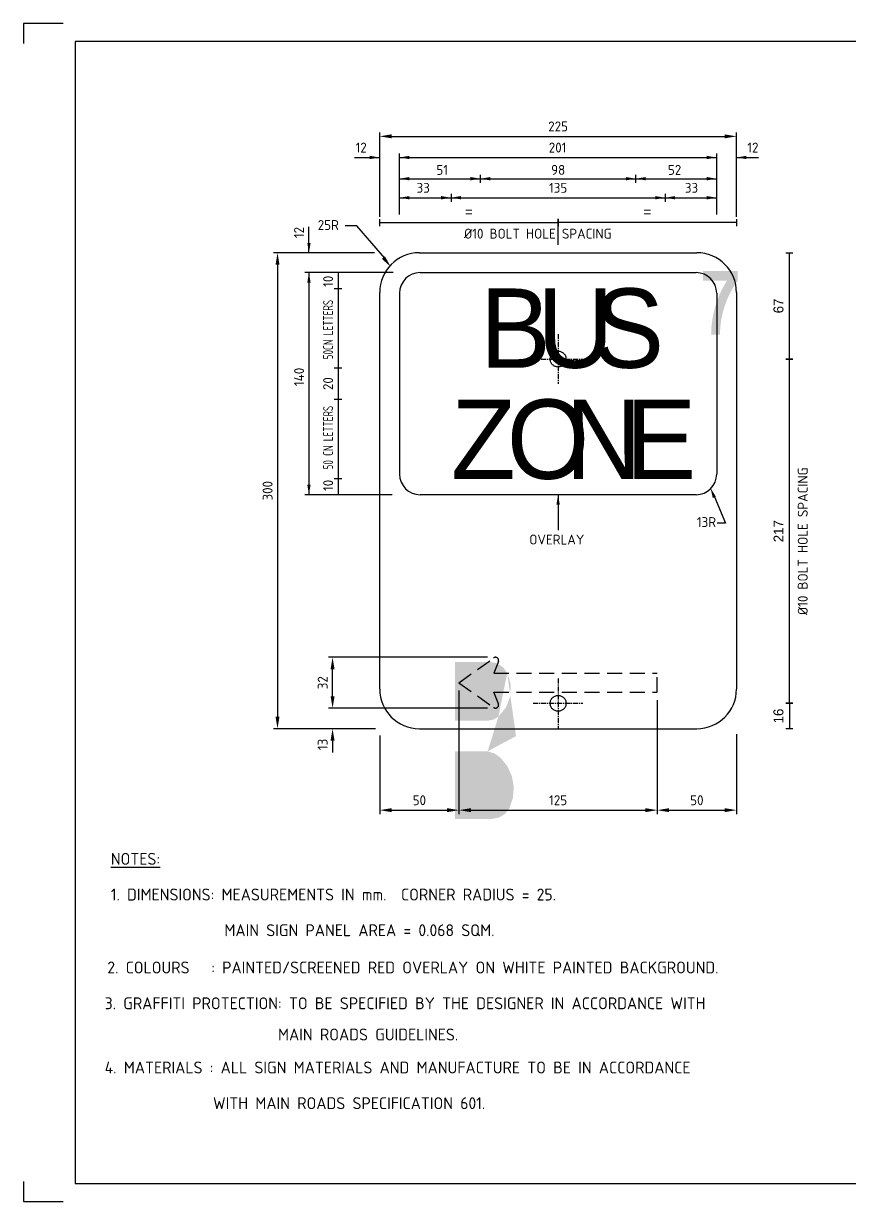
# Model space of a CAD drawing. Extents: x 0 to 1038, y -1303 to 297.
# Drawn here: x 0 to 208.3, y 0 to 297 of the extents above; entities that cross this region are included whole.
import ezdxf
from ezdxf.enums import TextEntityAlignment as Align

# ---------------------------------------------------------------- set-up
doc = ezdxf.new("R2010")
doc.units = 0
for name, pattern in [('CENTER', [2, 1.25, -0.25, 0.25, -0.25]), ('CENTERX2', [101.6, 63.5, -12.7, 12.7, -12.7]), ('HIDDEN', [9.525, 6.35, -3.175])]:
    doc.linetypes.add(name, pattern=pattern)
doc.layers.get('0').update_dxf_attribs({"linetype": 'CONTINUOUS'})
doc.layers.get('DEFPOINTS').update_dxf_attribs({"linetype": 'CONTINUOUS'})
for name, color, linetype in [('CENT25', 1, 'CENTER'), ('L25', 1, 'CONTINUOUS'), ('L35', 3, 'CONTINUOUS'), ('T25', 1, 'CONTINUOUS'), ('T35', 3, 'CONTINUOUS'), ('TBLK25', 1, 'CONTINUOUS'), ('TBLK35', 3, 'CONTINUOUS'), ('TBLK50', 7, 'CONTINUOUS'), ('YELLOW', 40, 'CONTINUOUS')]:
    doc.layers.add(name, color=color, linetype=linetype)
doc.styles.add('CSERIES', font='Cseries')
doc.styles.add('ISO', font='iso3098b.shx')
doc.dimstyles.new('4', dxfattribs={"dimtxt": 2.5, "dimasz": 0.2, "dimexe": 1.5, "dimexo": 2, "dimgap": 1.5, "dimtad": 1, "dimdec": 0, "dimlfac": 4, "dimrnd": 1, "dimdsep": 46, "dimlunit": 6, "dimtxsty": 'Standard', "dimblk": 'SGNDIM', "dimblk1": 'SGNDIM', "dimblk2": 'SGNDIM', "dimsah": 1, "dimcen": 2.5, "dimse1": 1, "dimse2": 1, "dimadec": 0, "dimazin": 0, "dimtfac": 1, "dimtdec": 4, "dimtix": 1, "dimtmove": 0, "dimatfit": 3, "dimldrblk": 'SGNDIM', "dimfxl": 0, "dimtolj": 1, "dimtzin": 0, "dimarcsym": 0})

# ---------------------------------------------------------------- blocks, each defined once
blk = doc.blocks.new('A3BBLK')
at = {"layer": 'TBLK25'}
for p, q in [((10, 297), (0, 297)), ((0, 297), (0, 292)), ((0, 5), (0, 0)), ((0, 0), (10, 0))]:
    blk.add_line(p, q, dxfattribs=at)
at = {"layer": 'TBLK50'}
for p, q in [((415.5, 292.5), (13, 292.5)), ((13, 292.5), (13, 4.5)), ((13, 4.5), (415.5, 4.5))]:
    blk.add_line(p, q, dxfattribs=at)
blk = doc.blocks.new('A3_IN_VTBLK')
blk.add_blockref('A3BBLK', (0, 0))
at = {"color": 4, "style": 'ISO'}
for tag, p in [('MR_DIRECTORATE', (387.63, 68.74)), ('STREET_NAME', (387.63, 62.22)), ('SUBURB_&_POSTCODE', (387.63, 59.22))]:
    blk.add_attdef(tag, text='', height=1.5, dxfattribs=at).set_placement(p, align=Align.CENTER)
at = {"color": 1, "style": 'ISO'}
blk.add_attdef('MR_BRANCH', text='', height=2, dxfattribs=at).set_placement((387.63, 65.34), align=Align.CENTER)
for tag, p in [('FILE_NUMBER', (374.52, 53.49)), ('DESIGNED_/_DRAWN', (374.52, 48.49)), ('VERIFIED', (374.52, 43.49)), ('APPROVED', (374.52, 38.49))]:
    blk.add_attdef(tag, p, '', height=2, dxfattribs=at)
at = {"layer": 'T25', "style": 'ISO'}
blk.add_attdef('LOCAL_AUTHORITY', (370.48, 16.73), '', height=1.25, dxfattribs=at)
at = {"layer": 'TBLK25', "style": 'ISO'}
for tag, p in [('ROAD_SECTION', (384.5, 29.16)), ('SLK', (384.5, 26.11)), ('CHAINAGE', (384.5, 19.21)), ('DRG_TYPE_03', (360.51, 11.5)), ('DRG_TYPE_02', (360.51, 8.36)), ('DRG_TYPE_01', (360.3, 5.42))]:
    blk.add_attdef(tag, text='', height=1.75, dxfattribs=at).set_placement(p, align=Align.CENTER)
at = {"layer": 'TBLK35', "style": 'ISO', "width": 0.9}
for tag, p in [('ROAD_PROJECT&NUMBER', (384.5, 32.23)), ('DRAWING_DESCRIPTION', (384.5, 22.29))]:
    blk.add_attdef(tag, text='', height=2.5, dxfattribs=at).set_placement(p, align=Align.CENTER)
at = {"layer": 'TBLK50', "style": 'ISO'}
blk.add_attdef('DRG_NUMBER', (372.72, 6.02), '', height=5, dxfattribs=at)
blk = doc.blocks.new('A25')
at = {"color": 1, "linetype": 'ByBlock'}
blk.add_solid([(2.5, 0.42), (2.5, -0.42), (0, 0)], dxfattribs=at)
blk = doc.blocks.new('SGNDIM')
for p, q in [((0, 0), (-1, 0)), ((0, 4.5), (0, -4.5))]:
    blk.add_line(p, q)
blk = doc.blocks.new('*D20')
at = {"color": 0, "linetype": 'ByBlock'}
blk.add_line((90.04, 246.8), (134.64, 246.8), dxfattribs=at)
at = {"layer": 'DEFPOINTS', "color": 0, "linetype": 'ByBlock'}
for p in [(134.84, 246.8), (89.84, 237.99), (134.84, 237.99)]:
    blk.add_point(p, dxfattribs=at)
at = {"color": 0, "linetype": 'ByBlock', "xscale": 0.2, "yscale": 0.2, "zscale": 0.2, "rotation": 180}
blk.add_blockref('SGNDIM', (89.84, 246.8), dxfattribs=at)
at = {"color": 0, "linetype": 'ByBlock', "xscale": 0.2, "yscale": 0.2, "zscale": 0.2}
blk.add_blockref('SGNDIM', (134.84, 246.8), dxfattribs=at)
at = {"color": 0, "linetype": 'ByBlock', "insert": (112.34, 249.55), "char_height": 2.5, "attachment_point": 5}
blk.add_mtext('\\A1;=', dxfattribs=at)
blk = doc.blocks.new('*D21')
at = {"color": 0, "linetype": 'ByBlock'}
blk.add_line((179.64, 246.8), (135.04, 246.8), dxfattribs=at)
at = {"layer": 'DEFPOINTS', "color": 0, "linetype": 'ByBlock'}
for p in [(134.84, 246.8), (134.84, 237.99), (179.84, 237.99)]:
    blk.add_point(p, dxfattribs=at)
at = {"color": 0, "linetype": 'ByBlock', "xscale": 0.2, "yscale": 0.2, "zscale": 0.2, "rotation": 180}
blk.add_blockref('SGNDIM', (134.84, 246.8), dxfattribs=at)
at = {"color": 0, "linetype": 'ByBlock', "xscale": 0.2, "yscale": 0.2, "zscale": 0.2}
blk.add_blockref('SGNDIM', (179.84, 246.8), dxfattribs=at)
at = {"color": 0, "linetype": 'ByBlock', "insert": (157.34, 249.55), "char_height": 2.5, "attachment_point": 5}
blk.add_mtext('\\A1;=', dxfattribs=at)
blk = doc.blocks.new('*D22')
at = {"color": 0, "linetype": 'ByBlock'}
blk.add_line((154.99, 212.6), (154.99, 239), dxfattribs=at)
at = {"layer": 'DEFPOINTS', "color": 0, "linetype": 'ByBlock'}
for p in [(134.84, 239.2), (154.99, 239.2), (134.84, 212.4)]:
    blk.add_point(p, dxfattribs=at)
at = {"color": 0, "linetype": 'ByBlock', "xscale": 0.2, "yscale": 0.2, "zscale": 0.2}
for p, rotation in [((154.99, 239.2), 90), ((154.99, 212.4), 270)]:
    blk.add_blockref('SGNDIM', p, dxfattribs=dict(at, rotation=rotation))
at = {"color": 0, "linetype": 'ByBlock', "insert": (152.24, 225.8), "char_height": 2.5, "attachment_point": 5, "rotation": 90}
blk.add_mtext('\\A1;67', dxfattribs=at)
blk = doc.blocks.new('*D23')
at = {"color": 0, "linetype": 'ByBlock'}
blk.add_line((193.19, 125.4), (193.19, 119.4), dxfattribs=at)
at = {"layer": 'DEFPOINTS', "color": 0, "linetype": 'ByBlock'}
for p in [(134.84, 125.6), (134.84, 119.2), (193.19, 119.2)]:
    blk.add_point(p, dxfattribs=at)
at = {"color": 0, "linetype": 'ByBlock', "xscale": 0.2, "yscale": 0.2, "zscale": 0.2}
for p, rotation in [((193.19, 125.6), 90), ((193.19, 119.2), 270)]:
    blk.add_blockref('SGNDIM', p, dxfattribs=dict(at, rotation=rotation))
at = {"color": 0, "linetype": 'ByBlock', "insert": (190.44, 122.4), "char_height": 2.5, "attachment_point": 5, "rotation": 90}
blk.add_mtext('\\A1;16', dxfattribs=at)
blk = doc.blocks.new('*D24')
at = {"color": 0, "linetype": 'ByBlock'}
blk.add_line((193.57, 125.8), (193.57, 212.2), dxfattribs=at)
at = {"layer": 'DEFPOINTS', "color": 0, "linetype": 'ByBlock'}
for p in [(134.84, 212.4), (193.57, 212.4), (134.84, 125.6)]:
    blk.add_point(p, dxfattribs=at)
at = {"color": 0, "linetype": 'ByBlock', "xscale": 0.2, "yscale": 0.2, "zscale": 0.2}
for p, rotation in [((193.57, 212.4), 90), ((193.57, 125.6), 270)]:
    blk.add_blockref('SGNDIM', p, dxfattribs=dict(at, rotation=rotation))
at = {"color": 0, "linetype": 'ByBlock', "insert": (190.82, 169), "char_height": 2.5, "attachment_point": 5, "rotation": 90}
blk.add_mtext('\\A1;217', dxfattribs=at)
blk = doc.blocks.new('CR')
at = {"layer": 'CENT25'}
for p, q in [((0, 6.25), (0, -6.25)), ((-6.25, 0), (6.25, 0))]:
    blk.add_line(p, q, dxfattribs=at)

msp = doc.modelspace()

# ---------------------------------------------------------------- hatches: boundary and pattern name
at = {"layer": 'TBLK25', "linetype": 'CENTERX2'}
h = msp.add_hatch(color=256, dxfattribs=at)
h.paths.add_polyline_path([(175.68, 218.57), (175.67, 218.57)], flags=16)
edge = h.paths.add_edge_path()
edge.add_line((175.69, 219.04), (175.68, 218.57))
edge.add_line((173.44, 218.57), (175.68, 218.57))
edge.add_line((173.44, 218.57), (173.45, 219.07))
edge.add_line((173.45, 219.07), (173.47, 219.56))
edge.add_line((173.47, 219.56), (173.49, 220.06))
edge.add_line((173.49, 220.06), (173.52, 220.55))
edge.add_line((173.52, 220.55), (173.57, 221.05))
edge.add_line((173.57, 221.05), (173.63, 221.53))
edge.add_line((173.63, 221.53), (173.69, 222.03))
edge.add_line((173.69, 222.03), (173.77, 222.52))
edge.add_line((173.77, 222.52), (173.85, 223))
edge.add_line((173.85, 223), (173.94, 223.49))
edge.add_line((173.94, 223.49), (174.05, 223.97))
edge.add_line((174.05, 223.97), (174.16, 224.46))
edge.add_line((174.16, 224.46), (174.28, 224.94))
edge.add_line((174.28, 224.94), (174.41, 225.42))
edge.add_line((174.41, 225.42), (174.55, 225.89))
edge.add_line((174.55, 225.89), (174.7, 226.37))
edge.add_line((174.7, 226.37), (174.85, 226.84))
edge.add_line((174.85, 226.84), (175.02, 227.3))
edge.add_line((175.02, 227.3), (175.2, 227.76))
edge.add_line((175.2, 227.76), (175.39, 228.22))
edge.add_line((175.39, 228.22), (175.57, 228.68))
edge.add_line((175.57, 228.68), (175.78, 229.13))
edge.add_line((175.78, 229.13), (175.99, 229.58))
edge.add_line((175.99, 229.58), (176.21, 230.03))
edge.add_line((176.21, 230.03), (176.44, 230.46))
edge.add_line((176.44, 230.46), (176.67, 230.9))
edge.add_line((176.67, 230.9), (176.92, 231.33))
edge.add_line((176.92, 231.33), (177.18, 231.75))
edge.add_line((177.18, 231.75), (177.44, 232.17))
edge.add_line((177.44, 232.17), (171.36, 232.17))
edge.add_line((171.36, 232.17), (171.36, 234.57))
edge.add_line((171.36, 234.57), (180.16, 234.57))
edge.add_line((180.16, 234.57), (180.16, 232.17))
edge.add_line((180.16, 232.17), (179.88, 231.79))
edge.add_line((179.88, 231.79), (179.62, 231.4))
edge.add_line((179.62, 231.4), (179.36, 231.01))
edge.add_line((179.36, 231.01), (179.11, 230.61))
edge.add_line((179.11, 230.61), (178.87, 230.21))
edge.add_line((178.87, 230.21), (178.64, 229.8))
edge.add_line((178.64, 229.8), (178.41, 229.39))
edge.add_line((178.41, 229.39), (178.2, 228.97))
edge.add_line((178.2, 228.97), (177.99, 228.55))
edge.add_line((177.99, 228.55), (177.79, 228.13))
edge.add_line((177.79, 228.13), (177.6, 227.7))
edge.add_line((177.6, 227.7), (177.42, 227.27))
edge.add_line((177.42, 227.27), (177.24, 226.83))
edge.add_line((177.24, 226.83), (177.08, 226.39))
edge.add_line((177.08, 226.39), (176.92, 225.95))
edge.add_line((176.92, 225.95), (176.78, 225.5))
edge.add_line((176.78, 225.5), (176.64, 225.05))
edge.add_line((176.64, 225.05), (176.51, 224.6))
edge.add_line((176.51, 224.6), (176.39, 224.15))
edge.add_line((176.39, 224.15), (176.28, 223.69))
edge.add_line((176.28, 223.69), (176.18, 223.23))
edge.add_line((176.18, 223.23), (176.09, 222.77))
edge.add_line((176.09, 222.77), (176, 222.31))
edge.add_line((176, 222.31), (175.93, 221.85))
edge.add_line((175.93, 221.85), (175.87, 221.38))
edge.add_line((175.87, 221.38), (175.81, 220.92))
edge.add_line((175.81, 220.92), (175.76, 220.45))
edge.add_line((175.76, 220.45), (175.73, 219.98))
edge.add_line((175.73, 219.98), (175.7, 219.51))
edge.add_line((175.7, 219.51), (175.69, 219.04))
edge = h.paths.add_edge_path(flags=16)
edge.add_line((180.16, 232.17), (180.15, 232.17))
edge.add_line((173.44, 218.57), (173.43, 218.57))
at = {"layer": 'YELLOW'}
h = msp.add_hatch(color=256, dxfattribs=at)
h.paths.add_polyline_path([(117.6, 136.05), (117.62, 136.05)], flags=16)
edge = h.paths.add_edge_path()
edge.add_line((108.83, 136.05), (117.62, 136.05))
edge.add_line((119.4, 135.69), (117.62, 136.05))
edge.add_line((119.4, 135.69), (120.92, 134.73))
edge.add_line((120.92, 134.73), (122.01, 133.29))
edge.add_line((122.01, 133.29), (122.88, 130.43))
edge.add_line((122.88, 130.43), (122.78, 127.41))
edge.add_line((122.78, 127.41), (121.72, 124.6))
edge.add_line((121.72, 124.6), (119.81, 122.28))
edge.add_line((119.81, 122.28), (118.55, 121.51))
edge.add_line((118.55, 121.51), (117.08, 121.2))
edge.add_line((117.08, 121.2), (108.83, 121.2))
edge.add_line((108.83, 121.2), (108.83, 136.05))
h.paths.add_polyline_path([(118.86, 112.93), (117.08, 113.49), (108.83, 113.49), (108.83, 96.46), (118.17, 96.46), (119.94, 96.79), (121.49, 97.75), (122.57, 99.19), (123.45, 101.79), (123.66, 104.52), (123.19, 107.2), (122.06, 109.71), (120.36, 111.84)])
edge = h.paths.add_edge_path()
edge.add_line((124.22, 117.33), (124.2, 117.33))
edge.add_line((117.08, 113.49), (117.06, 113.49))
edge.add_line((119.81, 122.28), (119.79, 122.28))
edge.add_line((122.01, 133.29), (121.98, 133.29))

# ---------------------------------------------------------------- linework, layer by layer
at = {"layer": 'L25', "linetype": 'CENTERX2'}
msp.add_line((134.84, 241.22), (134.84, 247.74), dxfattribs=at)
for centre in [(134.84, 212.4), (134.84, 125.6)]:
    msp.add_circle(centre, 2, dxfattribs=at)
at = {"layer": 'L35'}
for p, q in [((99.84, 239.2), (169.84, 239.2)), ((100.04, 234.2), (169.64, 234.2)), ((89.84, 129.2), (89.84, 229.2)), ((94.84, 229), (94.84, 183.4)), ((174.84, 229), (174.84, 183.4)), ((179.84, 229.2), (179.84, 129.2)), ((169.64, 178.2), (100.04, 178.2)), ((99.84, 119.2), (169.84, 119.2))]:
    msp.add_line(p, q, dxfattribs=at)
at = {"layer": 'L35', "linetype": 'HIDDEN', "ltscale": 0.6}
for p, q in [((109.84, 130.8), (118.57, 137.05)), ((119.78, 136.11), (118.64, 133.2)), ((109.84, 130.8), (118.57, 124.55)), ((118.64, 133.2), (159.84, 133.2)), ((159.84, 128.4), (159.84, 133.2)), ((119.78, 125.49), (118.64, 128.4)), ((118.64, 128.4), (159.84, 128.4))]:
    msp.add_line(p, q, dxfattribs=at)
at = {"layer": 'L35'}
for centre, radius, start, end in [((99.84, 229.2), 10, 90, 180), ((169.84, 229.2), 10, 0, 90), ((100.04, 229), 5.2, 90, 180), ((169.64, 229), 5.2, 0, 90), ((100.04, 183.4), 5.2, 180, 270), ((169.64, 183.4), 5.2, 270, 0), ((99.84, 129.2), 10, 180, 270), ((169.84, 129.2), 10, 270, 0)]:
    msp.add_arc(centre, radius, start, end, dxfattribs=at)
at = {"layer": 'L35', "linetype": 'HIDDEN', "ltscale": 0.6}
for centre, start, end in [((119.04, 136.4), 338.5117, 125.5884), ((119.04, 125.2), 234.4116, 21.4883)]:
    msp.add_arc(centre, 0.8, start, end, dxfattribs=at)
at = {"layer": 'T25'}
for p, q in [((89.84, 248.23), (89.84, 269.56)), ((92.84, 268.56), (176.84, 268.56)), ((179.84, 248.23), (179.84, 269.56)), ((83.51, 263.23), (89.84, 263.23)), ((89.84, 252.76), (89.84, 262.45)), ((94.84, 248.86), (94.84, 264.23)), ((94.84, 263.23), (174.84, 263.23)), ((174.84, 248.86), (174.84, 264.23)), ((179.84, 263.23), (185.35, 263.23)), ((115.24, 256.88), (115.24, 258.88)), ((154.44, 256.88), (154.44, 258.88)), ((94.84, 257.88), (115.24, 257.88)), ((115.24, 257.88), (154.44, 257.88)), ((154.44, 257.88), (174.84, 257.88)), ((94.84, 253.08), (107.84, 253.08)), ((107.84, 254.08), (107.84, 252.08)), ((107.84, 253.08), (161.84, 253.08)), ((161.84, 254.08), (161.84, 252.08)), ((161.84, 253.08), (174.84, 253.08)), ((71.99, 239.2), (71.99, 245.74)), ((84.11, 245.99), (81.11, 245.99)), ((91.64, 237.26), (84.11, 245.99)), ((88.56, 239.2), (63.06, 239.2)), ((88.41, 239.2), (77.01, 239.2)), ((64.06, 236.2), (64.06, 122.2)), ((93.24, 234.2), (70.99, 234.2)), ((71.99, 234.2), (71.99, 178.2)), ((79.32, 234.2), (79.32, 178.2)), ((78.32, 230.2), (80.32, 230.2)), ((78.32, 210.2), (80.32, 210.2)), ((80.32, 202.2), (78.32, 202.2)), ((80.32, 182.2), (78.32, 182.2)), ((173.84, 178.69), (177.05, 171.01)), ((92.98, 178.2), (70.99, 178.2)), ((134.84, 178.2), (134.84, 169.25)), ((177.05, 171.01), (174.97, 171.01)), ((117.04, 137.2), (76.95, 137.2)), ((77.95, 130.4), (77.95, 134.25)), ((77.95, 127.4), (77.95, 134.2)), ((77.95, 127.4), (77.95, 130.4)), ((109.84, 128.8), (109.84, 97.66)), ((109.84, 128.8), (109.84, 97.66)), ((159.84, 126.4), (159.84, 97.66)), ((159.84, 126.4), (159.84, 97.66)), ((117.04, 124.4), (76.95, 124.4)), ((117.04, 124.4), (76.95, 124.4)), ((88.77, 119.2), (63.06, 119.2)), ((88.59, 119.2), (76.95, 119.2)), ((77.95, 116.2), (77.95, 113.2)), ((89.84, 117.51), (89.84, 97.66)), ((179.84, 117.79), (179.84, 97.66)), ((92.84, 98.66), (106.84, 98.66)), ((112.84, 98.66), (156.84, 98.66)), ((162.84, 98.66), (176.84, 98.66))]:
    msp.add_line(p, q, dxfattribs=at)
for points in [[(92.84, 269.06), (92.84, 268.06), (89.84, 268.56)], [(176.84, 269.06), (176.84, 268.06), (179.84, 268.56)], [(63.56, 236.2), (64.56, 236.2), (64.06, 239.2)], [(91.16, 238.29), (90.38, 237.67), (92.65, 235.64)], [(77.45, 134.2), (78.45, 134.2), (77.95, 137.2)], [(77.45, 127.4), (78.45, 127.4), (77.95, 124.4)], [(77.45, 127.4), (78.45, 127.4), (77.95, 124.4)], [(63.56, 122.2), (64.56, 122.2), (64.06, 119.2)], [(77.45, 116.2), (78.45, 116.2), (77.95, 119.2)], [(92.84, 99.16), (92.84, 98.16), (89.84, 98.66)], [(106.84, 99.16), (106.84, 98.16), (109.84, 98.66)], [(112.84, 99.16), (112.84, 98.16), (109.84, 98.66)], [(156.84, 99.16), (156.84, 98.16), (159.84, 98.66)], [(162.84, 99.16), (162.84, 98.16), (159.84, 98.66)], [(176.84, 99.16), (176.84, 98.16), (179.84, 98.66)]]:
    msp.add_solid(points, dxfattribs=at)

# ---------------------------------------------------------------- block references
at = {"layer": 'L25'}
msp.add_blockref('A3_IN_VTBLK', (0, 0), dxfattribs=at)
at = {"layer": 'L25', "linetype": 'CENTERX2'}
for p in [(134.84, 212.4), (134.84, 125.6)]:
    msp.add_blockref('CR', p, dxfattribs=at)
at = {"layer": 'L35'}
for p, rotation in [((89.84, 263.23), 179.9999999999997), ((174.84, 263.23), 180), ((115.24, 257.88), 180), ((115.24, 257.88), 359.9999999999999), ((154.44, 257.88), 179.9999999999999), ((154.44, 257.88), 359.9999999999999), ((174.84, 257.88), 179.9999999999999), ((107.84, 253.08), 180), ((107.84, 253.08), 359.9999999999999), ((161.84, 253.08), 180), ((174.84, 253.08), 180), ((71.99, 239.2), 90), ((71.99, 234.2), 270.0000000000001), ((71.99, 178.2), 90.00000000000006), ((173.29, 179.85), 292.7240721928001), ((134.84, 178.2), 270)]:
    msp.add_blockref('A25', p, dxfattribs=dict(at, rotation=rotation))
for p in [(94.84, 263.23), (179.84, 263.23), (94.84, 257.88), (94.84, 253.08), (161.84, 253.08)]:
    msp.add_blockref('A25', p, dxfattribs=at)

# ---------------------------------------------------------------- texts
at = {"layer": 'L35', "style": 'CSERIES'}
for s, p in [('B', (115.15, 210.2)), ('U', (129.53, 210.2)), ('S', (143.73, 210.2)), ('Z', (107.83, 182.2)), ('O', (121.9, 182.2)), ('N', (136.69, 182.2)), ('E', (151.85, 182.2))]:
    msp.add_text(s, height=20, dxfattribs=at).set_placement(p)
at = {"layer": 'T25', "color": 3, "style": 'ISO'}
for s, p in [('225', (134.84, 271.06)), ('12', (85.16, 265.73)), ('201', (134.71, 265.73)), ('12', (183.98, 265.73)), ('98', (134.85, 260.1)), ('51', (105.61, 260.1)), ('52', (164.22, 260.1)), ('33', (100.81, 255.58)), ('135', (134.85, 255.58)), ('33', (168.48, 255.58)), ('50', (99.84, 101.16)), ('125', (134.84, 101.16)), ('50', (169.84, 101.16))]:
    msp.add_text(s, height=2.5, dxfattribs=at).set_placement(p, align=Align.MIDDLE_CENTER)
for s, p in [('25R', (79.54, 246.2)), ('%%C10 BOLT HOLE SPACING', (148.34, 244.02))]:
    msp.add_text(s, height=2.5, dxfattribs=at).set_placement(p, align=Align.MIDDLE_RIGHT)
for s, p in [('12', (69.49, 244.31)), ('10', (76.82, 232.01)), ('140', (69.49, 207.91)), ('20', (76.82, 206.21)), ('300', (61.56, 179.2)), ('10', (76.82, 180.55)), ('32', (75.45, 130.8)), ('13', (75.45, 115.22))]:
    msp.add_text(s, height=2.5, rotation=90, dxfattribs=at).set_placement(p, align=Align.MIDDLE_CENTER)
at = {"layer": 'T25', "color": 3, "style": 'ISO', "width": 0.7}
for s, p in [('50CN LETTERS', (76.82, 219.83)), ('50 CN LETTERS', (76.82, 192.59))]:
    msp.add_text(s, height=2.5, rotation=90, dxfattribs=at).set_placement(p, align=Align.MIDDLE_CENTER)
at = {"layer": 'T25', "color": 3, "style": 'ISO'}
msp.add_text('%%C10 BOLT HOLE SPACING', height=2.5, rotation=90, dxfattribs=at).set_placement((197.8, 147.87))
for s, p in [('%%UNOTES:', (22.02, 84.88)), ('1. DIMENSIONS: MEASUREMENTS IN mm.  CORNER RADIUS = 25. ', (22.02, 75.88)), ('MAIN SIGN PANEL AREA = 0.068 SQM.', (50.65, 66.88)), ('2. COLOURS   : PAINTED/SCREENED RED OVERLAY ON WHITE PAINTED BACKGROUND.', (21.13, 57.49)), ('3. GRAFFITI PROTECTION: TO BE SPECIFIED BY THE DESIGNER IN ACCORDANCE WITH', (20.47, 48.46)), ('                        MAIN ROADS GUIDELINES.', (20.47, 40.59)), ('4. MATERIALS : ALL SIGN MATERIALS AND MANUFACTURE TO BE IN ACCORDANCE ', (20.47, 32.27)), ('               WITH MAIN ROADS SPECIFICATION 601.', (20.47, 23.27))]:
    msp.add_text(s, height=3, dxfattribs=at).set_placement(p)
at = {"layer": 'T35', "style": 'ISO'}
for s, p in [('13R', (169.84, 170.05)), ('OVERLAY', (127.57, 165.64))]:
    msp.add_text(s, height=2.5, dxfattribs=at).set_placement(p)

# ---------------------------------------------------------------- dimensions: what is measured, and where the dimension line sits
at = {"layer": 'L25', "linetype": 'CENTERX2'}
for p1, picture, middle in [((89.84, 237.99), '*D20', (112.34, 249.55)), ((179.84, 237.99), '*D21', (157.34, 249.55))]:
    dim = msp.add_linear_dim(base=(134.84, 246.8), p1=p1, p2=(134.84, 237.99), text='=', dimstyle='4', override={"dimlfac": 2.5}, dxfattribs=at)
    dim.commit()
    dim.dimension.update_dxf_attribs({"geometry": picture, "text_midpoint": middle})
for base, p1, p2, picture, middle, set_off in [((193.19, 239.2), (173.04, 212.4), (173.04, 239.2), '*D22', (190.44, 225.8), (38.2, 0)), ((193.19, 212.4), (134.46, 125.6), (134.46, 212.4), '*D24', (190.44, 169), (-0.38, 0))]:
    dim = msp.add_linear_dim(base=base, p1=p1, p2=p2, angle=90, dimstyle='4', override={"dimlfac": 2.5}, dxfattribs=at)
    dim.commit()
    dim.dimension.update_dxf_attribs({"geometry": picture, "text_midpoint": middle, "insert": set_off})
dim = msp.add_linear_dim(base=(193.19, 119.2), p1=(134.84, 125.6), p2=(134.84, 119.2), angle=90, dimstyle='4', override={"dimlfac": 2.5}, dxfattribs=at)
dim.commit()
dim.dimension.update_dxf_attribs({"geometry": '*D23', "text_midpoint": (190.44, 122.4)})

doc.saveas('drawing.dxf')
